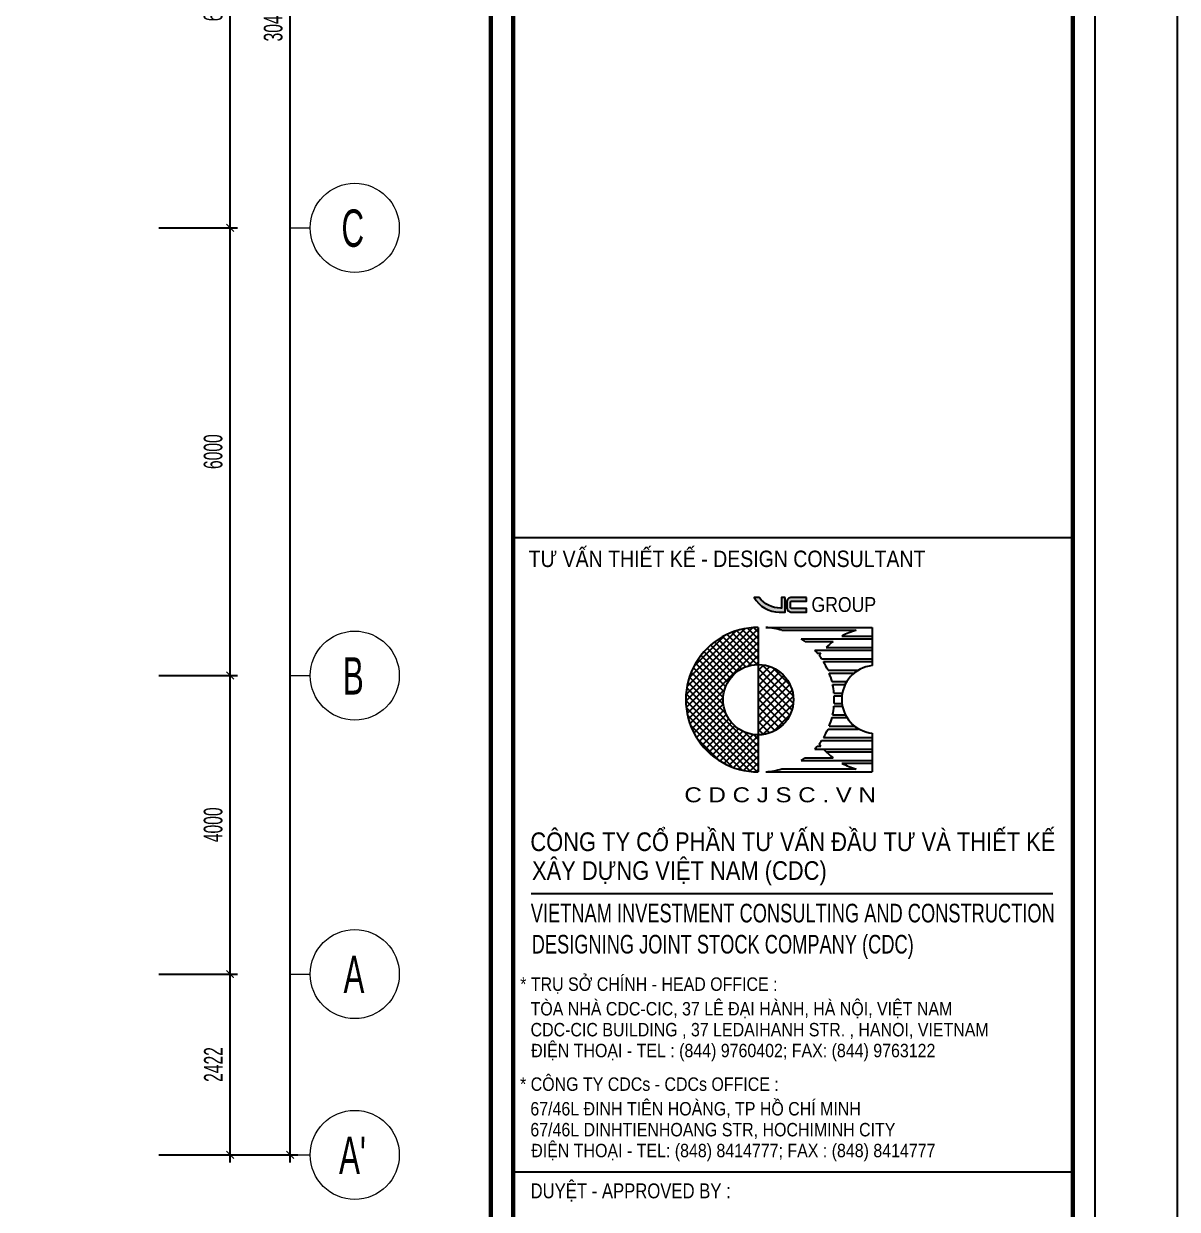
# Model space of a CAD drawing. Header units: millimetres. Extents: x 71 to 1853844, y -54216 to 5184.
# Drawn here: x 1838384 to 1853844, y -34313 to -18427 of the extents above; entities that cross this region are included whole.
import ezdxf
from ezdxf.enums import TextEntityAlignment as Align

# ---------------------------------------------------------------- set-up
doc = ezdxf.new("R2010")
doc.units = ezdxf.units.MM
doc.header["$LTSCALE"] = 1000
doc.header["$MEASUREMENT"] = 0
doc.header["$PDMODE"] = 3
doc.layers.get('0').update_dxf_attribs({"linetype": 'CONTINUOUS'})
doc.layers.get('Defpoints').update_dxf_attribs({"linetype": 'CONTINUOUS'})
for name, color, linetype in [('CDC -TEXT KHUNG', 7, 'CONTINUOUS'), ('CDC-KHUNGTEN', 7, 'CONTINUOUS'), ('CDC.02.DIM', 1, 'CONTINUOUS'), ('CDC.06.TEXT', 2, 'CONTINUOUS')]:
    doc.layers.add(name, color=color, linetype=linetype)
doc.layers.add('KCS_CHI', color=1, linetype='CONTINUOUS', lineweight=15)
doc.styles.add('ARIAL', font='arial.ttf', dxfattribs={"width": 0.6})
doc.styles.add('KT CDC', font='arial.ttf', dxfattribs={"width": 0.85, "height": 200})
doc.dimstyles.new('100', dxfattribs={"dimscale": 100, "dimtxt": 2.5, "dimasz": 1, "dimexe": 1, "dimexo": 0, "dimgap": 1, "dimtad": 1, "dimdec": 0, "dimdsep": 46, "dimtxsty": 'ARIAL', "dimblk": 'ARCHTICK', "dimcen": 1, "dimdle": 1, "dimclrd": 1, "dimclre": 1, "dimclrt": 2, "dimadec": 0, "dimazin": 0, "dimtfac": 0.00072, "dimtdec": 0, "dimtix": 1, "dimtmove": 2, "dimatfit": 3, "dimldrblk": 'ARCHTICK', "dimfxl": 1, "dimtolj": 1, "dimarcsym": 0})

# ---------------------------------------------------------------- blocks, each defined once
blk = doc.blocks.new('_ARCHTICK')
at = {"color": 0, "linetype": 'ByBlock', "const_width": 0.15}
blk.add_lwpolyline([(-0.5, -0.5), (0.5, 0.5)], dxfattribs=at)
blk = doc.blocks.new('*D22')
at = {"layer": 'CDC.02.DIM', "color": 1, "lineweight": -2, "transparency": 16777216}
for p, q in [((1841150, -33684), (1841150, -31061)), ((1840196, -31161), (1841250, -31161)), ((1840196, -33584), (1841250, -33584))]:
    blk.add_line(p, q, dxfattribs=at)
at = {"layer": 'Defpoints', "color": 0, "transparency": 16777216}
for p in [(1840196, -31161), (1841150, -31161), (1840196, -33584)]:
    blk.add_point(p, dxfattribs=at)
at = {"layer": 'CDC.02.DIM', "color": 1, "lineweight": -2, "transparency": 16777216, "xscale": 100, "yscale": 100, "zscale": 100}
for p, rotation in [((1841150, -31161), 90), ((1841150, -33584), 270)]:
    blk.add_blockref('_ARCHTICK', p, dxfattribs=dict(at, rotation=rotation))
at = {"layer": 'CDC.02.DIM', "color": 2, "transparency": 16777216, "insert": (1840925, -32373), "char_height": 250, "attachment_point": 5, "rotation": 90, "style": 'ARIAL'}
blk.add_mtext('\\A1;2422', dxfattribs=at)
blk = doc.blocks.new('*D23')
at = {"layer": 'CDC.02.DIM', "color": 1, "lineweight": -2, "transparency": 16777216}
for p, q in [((1840196, -3161), (1842056, -3161)), ((1841956, -33684), (1841956, -3061)), ((1840196, -33584), (1842056, -33584))]:
    blk.add_line(p, q, dxfattribs=at)
at = {"layer": 'Defpoints', "color": 0, "transparency": 16777216}
for p in [(1840196, -3161), (1841956, -3161), (1840196, -33584)]:
    blk.add_point(p, dxfattribs=at)
at = {"layer": 'CDC.02.DIM', "color": 1, "lineweight": -2, "transparency": 16777216, "xscale": 100, "yscale": 100, "zscale": 100}
for p, rotation in [((1841956, -3161), 90), ((1841956, -33584), 270)]:
    blk.add_blockref('_ARCHTICK', p, dxfattribs=dict(at, rotation=rotation))
at = {"layer": 'CDC.02.DIM', "color": 2, "transparency": 16777216, "insert": (1841728, -18373), "char_height": 250, "attachment_point": 5, "rotation": 90, "style": 'ARIAL'}
blk.add_mtext('\\A1;30423', dxfattribs=at)
blk = doc.blocks.new('*D24')
at = {"layer": 'CDC.02.DIM', "color": 1, "lineweight": -2, "transparency": 16777216}
for p, q in [((1840196, -27161), (1841250, -27161)), ((1841150, -31261), (1841150, -27061)), ((1840196, -31161), (1841250, -31161))]:
    blk.add_line(p, q, dxfattribs=at)
at = {"layer": 'Defpoints', "color": 0, "transparency": 16777216}
for p in [(1840196, -27161), (1841150, -27161), (1840196, -31161)]:
    blk.add_point(p, dxfattribs=at)
at = {"layer": 'CDC.02.DIM', "color": 1, "lineweight": -2, "transparency": 16777216, "xscale": 100, "yscale": 100, "zscale": 100}
for p, rotation in [((1841150, -27161), 90), ((1841150, -31161), 270)]:
    blk.add_blockref('_ARCHTICK', p, dxfattribs=dict(at, rotation=rotation))
at = {"layer": 'CDC.02.DIM', "color": 2, "transparency": 16777216, "insert": (1840923, -29161), "char_height": 250, "attachment_point": 5, "rotation": 90, "style": 'ARIAL'}
blk.add_mtext('\\A1;4000', dxfattribs=at)
blk = doc.blocks.new('*D25')
at = {"layer": 'CDC.02.DIM', "color": 1, "lineweight": -2, "transparency": 16777216}
for p, q in [((1841150, -27261), (1841150, -21061)), ((1840196, -21161), (1841250, -21161)), ((1840196, -27161), (1841250, -27161))]:
    blk.add_line(p, q, dxfattribs=at)
at = {"layer": 'Defpoints', "color": 0, "transparency": 16777216}
for p in [(1840196, -21161), (1841150, -21161), (1840196, -27161)]:
    blk.add_point(p, dxfattribs=at)
at = {"layer": 'CDC.02.DIM', "color": 1, "lineweight": -2, "transparency": 16777216, "xscale": 100, "yscale": 100, "zscale": 100}
for p, rotation in [((1841150, -21161), 90), ((1841150, -27161), 270)]:
    blk.add_blockref('_ARCHTICK', p, dxfattribs=dict(at, rotation=rotation))
at = {"layer": 'CDC.02.DIM', "color": 2, "transparency": 16777216, "insert": (1840923, -24161), "char_height": 250, "attachment_point": 5, "rotation": 90, "style": 'ARIAL'}
blk.add_mtext('\\A1;6000', dxfattribs=at)
blk = doc.blocks.new('*D26')
at = {"layer": 'CDC.02.DIM', "color": 1, "lineweight": -2, "transparency": 16777216}
for p, q in [((1841150, -21261), (1841150, -15061)), ((1840196, -15161), (1841250, -15161)), ((1840196, -21161), (1841250, -21161))]:
    blk.add_line(p, q, dxfattribs=at)
at = {"layer": 'Defpoints', "color": 0, "transparency": 16777216}
for p in [(1840196, -15161), (1841150, -15161), (1840196, -21161)]:
    blk.add_point(p, dxfattribs=at)
at = {"layer": 'CDC.02.DIM', "color": 1, "lineweight": -2, "transparency": 16777216, "xscale": 100, "yscale": 100, "zscale": 100}
for p, rotation in [((1841150, -15161), 90), ((1841150, -21161), 270)]:
    blk.add_blockref('_ARCHTICK', p, dxfattribs=dict(at, rotation=rotation))
at = {"layer": 'CDC.02.DIM', "color": 2, "transparency": 16777216, "insert": (1840923, -18161), "char_height": 250, "attachment_point": 5, "rotation": 90, "style": 'ARIAL'}
blk.add_mtext('\\A1;6000', dxfattribs=at)
blk = doc.blocks.new('LOGOmoi')
at = {"layer": 'CDC -TEXT KHUNG'}
h = blk.add_hatch(color=1, dxfattribs=at)
h.paths.add_polyline_path([(1.458, 5.453), (1.257, 5.453), (1.257, 4.876), (1.208, 4.876, -0.237912), (0.058, 5.453), (-0.203, 5.453, 0.272847), (1.139, 4.665), (1.458, 4.665)])
h.paths.add_polyline_path([(2.588, 5.453), (1.796, 5.453, 0.414214), (1.539, 5.196), (1.539, 4.922, 0.414214), (1.796, 4.665), (2.588, 4.665), (2.588, 4.866), (1.796, 4.866, -0.414214), (1.739, 4.922), (1.739, 5.196, -0.414214), (1.796, 5.253), (2.588, 5.253)])
h = blk.add_hatch(dxfattribs=at)
h.set_pattern_fill('ANSI37', color=102, scale=2.293939, angle=360, style=0)
h.set_pattern_definition([(45, (-2844.4439, 636.61023), (-0.178426552, 0.178426553), []), (135, (-2844.4439, 636.61023), (-0.178426552, -0.178426553), [])])
edge = h.paths.add_edge_path()
edge.add_arc((0.017, -0.003), 1.874, 90, 270)
edge.add_line((0.017, -1.876), (0.017, -3.844))
edge.add_line((0.017, -3.844), (-0.171, -3.839))
edge.add_line((-0.171, -3.839), (-0.36, -3.826))
edge.add_line((-0.36, -3.826), (-0.547, -3.803))
edge.add_line((-0.547, -3.803), (-0.733, -3.77))
edge.add_line((-0.733, -3.77), (-0.917, -3.729))
edge.add_line((-0.917, -3.729), (-1.099, -3.679))
edge.add_line((-1.099, -3.679), (-1.278, -3.619))
edge.add_line((-1.278, -3.619), (-1.454, -3.551))
edge.add_line((-1.454, -3.551), (-1.626, -3.475))
edge.add_line((-1.626, -3.475), (-1.795, -3.39))
edge.add_line((-1.795, -3.39), (-1.959, -3.297))
edge.add_line((-1.959, -3.297), (-2.119, -3.196))
edge.add_line((-2.119, -3.196), (-2.273, -3.088))
edge.add_line((-2.273, -3.088), (-2.422, -2.972))
edge.add_line((-2.422, -2.972), (-2.564, -2.848))
edge.add_line((-2.564, -2.848), (-2.701, -2.718))
edge.add_line((-2.701, -2.718), (-2.831, -2.582))
edge.add_line((-2.831, -2.582), (-2.954, -2.439))
edge.add_line((-2.954, -2.439), (-3.07, -2.29))
edge.add_line((-3.07, -2.29), (-3.179, -2.136))
edge.add_line((-3.179, -2.136), (-3.28, -1.976))
edge.add_line((-3.28, -1.976), (-3.373, -1.812))
edge.add_line((-3.373, -1.812), (-3.458, -1.644))
edge.add_line((-3.458, -1.644), (-3.534, -1.471))
edge.add_line((-3.534, -1.471), (-3.602, -1.295))
edge.add_line((-3.602, -1.295), (-3.661, -1.116))
edge.add_line((-3.661, -1.116), (-3.712, -0.934))
edge.add_line((-3.712, -0.934), (-3.753, -0.75))
edge.add_line((-3.753, -0.75), (-3.785, -0.564))
edge.add_line((-3.785, -0.564), (-3.808, -0.377))
edge.add_line((-3.808, -0.377), (-3.822, -0.189))
edge.add_line((-3.822, -0.189), (-3.827, 0))
edge.add_line((-3.827, 0), (-3.822, 0.189))
edge.add_line((-3.822, 0.189), (-3.808, 0.377))
edge.add_line((-3.808, 0.377), (-3.785, 0.564))
edge.add_line((-3.785, 0.564), (-3.753, 0.75))
edge.add_line((-3.753, 0.75), (-3.712, 0.934))
edge.add_line((-3.712, 0.934), (-3.661, 1.116))
edge.add_line((-3.661, 1.116), (-3.602, 1.295))
edge.add_line((-3.602, 1.295), (-3.534, 1.471))
edge.add_line((-3.534, 1.471), (-3.458, 1.644))
edge.add_line((-3.458, 1.644), (-3.373, 1.812))
edge.add_line((-3.373, 1.812), (-3.28, 1.976))
edge.add_line((-3.28, 1.976), (-3.179, 2.136))
edge.add_line((-3.179, 2.136), (-3.07, 2.29))
edge.add_line((-3.07, 2.29), (-2.954, 2.439))
edge.add_line((-2.954, 2.439), (-2.831, 2.582))
edge.add_line((-2.831, 2.582), (-2.701, 2.718))
edge.add_line((-2.701, 2.718), (-2.564, 2.848))
edge.add_line((-2.564, 2.848), (-2.422, 2.972))
edge.add_line((-2.422, 2.972), (-2.273, 3.088))
edge.add_line((-2.273, 3.088), (-2.119, 3.196))
edge.add_line((-2.119, 3.196), (-1.959, 3.297))
edge.add_line((-1.959, 3.297), (-1.795, 3.39))
edge.add_line((-1.795, 3.39), (-1.626, 3.475))
edge.add_line((-1.626, 3.475), (-1.454, 3.551))
edge.add_line((-1.454, 3.551), (-1.278, 3.619))
edge.add_line((-1.278, 3.619), (-1.099, 3.679))
edge.add_line((-1.099, 3.679), (-0.917, 3.729))
edge.add_line((-0.917, 3.729), (-0.733, 3.77))
edge.add_line((-0.733, 3.77), (-0.547, 3.803))
edge.add_line((-0.547, 3.803), (-0.36, 3.826))
edge.add_line((-0.36, 3.826), (-0.171, 3.839))
edge.add_line((-0.171, 3.839), (0.017, 3.844))
edge.add_line((0.017, 3.844), (0.017, 1.871))
h = blk.add_hatch(dxfattribs=at)
h.set_pattern_fill('ANSI37', color=1, scale=2.293939, angle=360, style=0)
h.set_pattern_definition([(45, (-486.53502, -144.21504), (-0.20275745, 0.20275745), []), (135, (-486.53502, -144.21504), (-0.20275745, -0.20275745), [])])
h.paths.add_polyline_path([(0.017, 1.871), (0.017, -1.812), (0.017, -1.876, 0.414214), (1.891, -0.003, 0.414214)])
at = {"layer": 'CDC -TEXT KHUNG', "color": 102}
for p, q in [((0.017, 3.844), (0.017, -1.812)), ((0.422, 3.849), (6.095, 3.849)), ((6.095, 3.849), (6.095, 1.812)), ((1.279, 3.701), (5.239, 3.701)), ((2.296, 3.242), (6.095, 3.242)), ((4.474, 3.39), (6.095, 3.39)), ((2.511, 3.093), (4.006, 3.093)), ((3.027, 2.634), (6.095, 2.634)), ((3.638, 2.782), (6.095, 2.782)), ((3.159, 2.485), (3.358, 2.485)), ((3.396, 2.175), (6.095, 2.175)), ((3.493, 2.026), (6.095, 2.026)), ((3.736, 1.567), (5.365, 1.567)), ((3.798, 1.418), (5.152, 1.418)), ((3.948, 0.959), (4.747, 0.959)), ((3.983, 0.81), (4.664, 0.81)), ((4.053, 0.351), (4.509, 0.351)), ((4.064, 0.203), (4.486, 0.203)), ((4.053, -0.351), (4.509, -0.351)), ((4.064, -0.203), (4.486, -0.203)), ((3.948, -0.959), (4.747, -0.959)), ((3.983, -0.81), (4.664, -0.81)), ((0.017, -1.812), (0.017, -3.844)), ((3.736, -1.567), (5.365, -1.567)), ((3.798, -1.418), (5.152, -1.418)), ((6.095, -1.788), (6.095, -3.844)), ((3.159, -2.485), (3.358, -2.485)), ((3.396, -2.175), (6.095, -2.175)), ((3.493, -2.026), (6.095, -2.026)), ((2.511, -3.093), (4.006, -3.093)), ((3.027, -2.634), (6.095, -2.634)), ((3.638, -2.782), (6.095, -2.782)), ((1.279, -3.696), (5.239, -3.696)), ((2.296, -3.242), (6.095, -3.242)), ((4.474, -3.39), (6.095, -3.39)), ((0.013, -3.844), (0.017, -3.844)), ((0.422, -3.844), (6.095, -3.844))]:
    blk.add_line(p, q, dxfattribs=at)
at = {"layer": 'CDC -TEXT KHUNG'}
blk.add_line((3.781, 1.212), (3.781, 1.212), dxfattribs=at)
at = {"layer": 'CDC -TEXT KHUNG', "color": 1}
for points in [[(1.458, 5.453), (1.257, 5.453), (1.257, 4.876), (1.208, 4.876, -0.237912), (0.058, 5.453), (-0.203, 5.453, 0.272847), (1.139, 4.665), (1.458, 4.665)], [(2.588, 5.453), (1.796, 5.453, 0.414214), (1.539, 5.196), (1.539, 4.922, 0.414214), (1.796, 4.665), (2.588, 4.665), (2.588, 4.866), (1.796, 4.866, -0.414214), (1.739, 4.922), (1.739, 5.196, -0.414214), (1.796, 5.253), (2.588, 5.253)]]:
    blk.add_lwpolyline(points, format="xyb", close=True, dxfattribs=at)
at = {"layer": 'CDC -TEXT KHUNG', "color": 102}
blk.add_circle((0.017, -0.003), 1.874, dxfattribs=at)
blk.add_arc((0, 0), 3.849, 89.74488, 270.25512, dxfattribs=at)
at = {"layer": 'CDC -TEXT KHUNG', "color": 112}
blk.add_ellipse((0.22, 0), major_axis=(-2.722, 2.722), ratio=1, start_param=-1.064136, end_param=-0.838054, dxfattribs=at)
at = {"layer": 'CDC -TEXT KHUNG', "color": 102}
for centre, major_axis, start_param, end_param in [((0.22, 0), (-2.722, 2.722), -1.423028, -1.355019), ((6.298, 0), (2.722, 2.722), 1.064136, 1.278853), ((0.22, 0), (2.722, 2.722), 6.199614, 6.251308), ((6.298, 0), (-2.722, 2.722), -0.147768, -0.022458), ((6.298, 0), (-2.722, 2.722), 0.083571, 0.124553), ((0.22, 0), (-2.722, 2.722), 4.527318, 4.587836), ((0.22, 0), (-2.722, 2.722), 4.346177, 4.481253), ((0.22, 0), (-2.722, 2.722), 4.178765, 4.304301), ((6.275, 0.012), (1.279, 1.279), 0.884906, 3.827483), ((0.22, 0), (2.722, 2.722), 5.589142, 5.7099), ((0.22, 0), (2.722, 2.722), 5.445131, 5.550443), ((0.22, 0), (-2.722, 2.722), 3.714878, 3.835636), ((0.22, 0), (-2.722, 2.722), 3.549681, 3.675216), ((0.22, 0), (2.722, 2.722), 4.943525, 5.078601), ((0.22, 0), (-2.722, 2.722), 3.17347, 3.225164), ((0.22, 0), (2.722, 2.722), 4.836942, 4.89746), ((6.298, 0), (-2.722, 2.722), 1.446243, 1.487225), ((0.22, 0), (-2.722, 2.722), 2.925816, 2.993825), ((6.298, 0), (-2.722, 2.722), 1.538919, 1.718564), ((0.22, 0.005), (2.722, 2.722), 3.979647, 4.205729), ((6.298, 0), (2.722, 2.722), 3.433536, 3.648253)]:
    blk.add_ellipse(centre, major_axis=major_axis, ratio=1, start_param=start_param, end_param=end_param, dxfattribs=at)
at = {"layer": 'CDC -TEXT KHUNG', "color": 1, "style": 'KT CDC', "width": 0.85}
blk.add_text('GROUP', height=0.792, dxfattribs=at).set_placement((2.853, 4.674))
at = {"layer": 'CDC -TEXT KHUNG', "color": 102, "style": 'KT CDC', "width": 1.15}
blk.add_text('C D C J S C . V N', height=0.8, dxfattribs=at).set_placement((-3.921, -5.472))
blk = doc.blocks.new('KHUNG TEN')
at = {"layer": 'CDC-KHUNGTEN', "color": 6, "lineweight": 25}
for p, q in [((82700, 28900), (75200, 28900)), ((82700, 20400), (75200, 20400))]:
    blk.add_line(p, q, dxfattribs=at)
at = {"layer": 'CDC-KHUNGTEN', "color": 6}
blk.add_line((75439, 24136), (82433, 24136), dxfattribs=at)
at = {"layer": 'CDC-KHUNGTEN', "color": 8}
blk.add_lwpolyline([(75096, 1100), (83000, 1100), (83000, 58300), (3000, 58300), (3000, 1100), (75096, 1100)], dxfattribs=at)
at = {"layer": 'CDC-KHUNGTEN', "color": 255, "lineweight": 60}
blk.add_lwpolyline([(74900, 1400), (74900, 58000), (3300, 58000), (3300, 1400), (74900, 1400)], close=True, dxfattribs=at)
blk.add_lwpolyline([(75200, 1400), (82700, 1400), (82700, 58000), (75200, 58000), (75200, 1400)], dxfattribs=at)
at = {"layer": 'Defpoints', "color": 1, "ltscale": 0.2}
blk.add_lwpolyline([(0, 0), (0, 59400), (84100, 59400), (84100, 0), (0, 0)], close=True, dxfattribs=at)
at = {"layer": 'CDC-KHUNGTEN', "xscale": 251.3908497502836, "yscale": 251.3908497502836, "zscale": 251.3908497502836}
blk.add_blockref('LOGOmoi', (78480, 26732), dxfattribs=at)
at = {"layer": 'CDC -TEXT KHUNG', "style": 'KT CDC', "width": 0.85}
blk.add_text('TƯ VẤN THIẾT KẾ - DESIGN CONSULTANT', height=220, dxfattribs=at).set_placement((78066, 28509), align=Align.CENTER)
at = {"layer": 'CDC-KHUNGTEN', "color": 6}
for s, height, style, width, p in [('CÔNG TY CỔ PHẦN TƯ VẤN ÐẦU TƯ VÀ THIẾT KẾ', 250, 'KT CDC', 0.84, (75430, 24703)), ('XÂY DỰNG VIỆT NAM (CDC)', 250, 'KT CDC', 0.84, (75452, 24317)), ('VIETNAM INVESTMENT CONSULTING AND CONSTRUCTION ', 250, 'KT CDC', 0.7, (75436, 23747)), ('DESIGNING JOINT STOCK COMPANY (CDC)', 250, 'KT CDC', 0.7, (75448, 23330)), ('* TRỤ SỞ CHÍNH - HEAD OFFICE :', 180, 'KT CDC', 0.85, (75294, 22830)), ('TÒA NHÀ CDC-CIC, 37 LÊ ĐẠI HÀNH, HÀ NỘI, VIỆT NAM', 180, 'KT CDC', 0.85, (75433, 22500)), ('CDC-CIC BUILDING , 37 LEDAIHANH STR. , HANOI, VIETNAM', 180, 'KT CDC', 0.85, (75433, 22220)), ('ĐIỆN THOẠI - TEL : (844) 9760402; FAX: (844) 9763122', 180, 'KT CDC', 0.85, (75441, 21940)), ('* CÔNG TY CDCs - CDCs OFFICE :', 180, 'KT CDC', 0.85, (75292, 21490)), ('67/46L ĐINH TIÊN HOÀNG, TP HỒ CHÍ MINH', 180, 'KT CDC', 0.85, (75430, 21160)), ('67/46L DINHTIENHOANG STR, HOCHIMINH CITY', 180, 'KT CDC', 0.85, (75430, 20880)), ('ĐIỆN THOẠI - TEL: (848) 8414777; FAX : (848) 8414777', 180, 'KT CDC', 0.85, (75442, 20600)), ('DUYỆT - APPROVED BY :', 200, 'ARIAL', 0.8, (75433, 20050))]:
    blk.add_text(s, height=height, dxfattribs=dict(at, style=style, width=width)).set_placement(p)

msp = doc.modelspace()

# ---------------------------------------------------------------- linework, layer by layer
at = {"layer": 'KCS_CHI'}
for p, q in [((1841956, -21162.1), (1842224, -21162.1)), ((1841956, -27162.1), (1842224, -27162.1)), ((1841956, -31162.1), (1842224, -31162.1)), ((1841956, -33584.3), (1842224, -33584.3))]:
    msp.add_line(p, q, dxfattribs=at)
for centre in [(1842820.6, -21162.1), (1842820.6, -27162.1), (1842820.6, -31162.1), (1842820.6, -33584.3)]:
    msp.add_circle(centre, 596.6, dxfattribs=at)

# ---------------------------------------------------------------- block references
at = {"layer": 'CDC.06.TEXT'}
msp.add_blockref('KHUNG TEN', (1769743.8, -54216), dxfattribs=at)

# ---------------------------------------------------------------- texts
at = {"layer": 'CDC.06.TEXT', "style": 'ARIAL', "width": 0.6}
for s, p in [('C', (1842642.6, -21415.9)), ('B', (1842661.6, -27415.9)), ('A', (1842670, -31415.9)), ("A'", (1842610.3, -33838.1))]:
    msp.add_text(s, height=500, dxfattribs=at).set_placement(p)

# ---------------------------------------------------------------- dimensions: what is measured, and where the dimension line sits
at = {"layer": 'CDC.02.DIM'}
for base, p1, p2, picture, middle in [((1841956, -3161.5), (1840196.1, -33584.3), (1840196.1, -3161.5), '*D23', (1841728.3, -18372.9)), ((1841150.4, -15161.5), (1840196.1, -21161.5), (1840196.1, -15161.5), '*D26', (1840922.7, -18161.5)), ((1841150.4, -21161.5), (1840196.1, -27161.5), (1840196.1, -21161.5), '*D25', (1840922.7, -24161.5)), ((1841150.4, -27161.5), (1840196.1, -31161.5), (1840196.1, -27161.5), '*D24', (1840922.7, -29161.5)), ((1841150.4, -31161.5), (1840196.1, -33583.7), (1840196.1, -31161.5), '*D22', (1840924.9, -32372.6))]:
    dim = msp.add_linear_dim(base=base, p1=p1, p2=p2, angle=90, dimstyle='100', dxfattribs=at)
    dim.commit()
    dim.dimension.update_dxf_attribs({"geometry": picture, "text_midpoint": middle})

doc.saveas('drawing.dxf')
